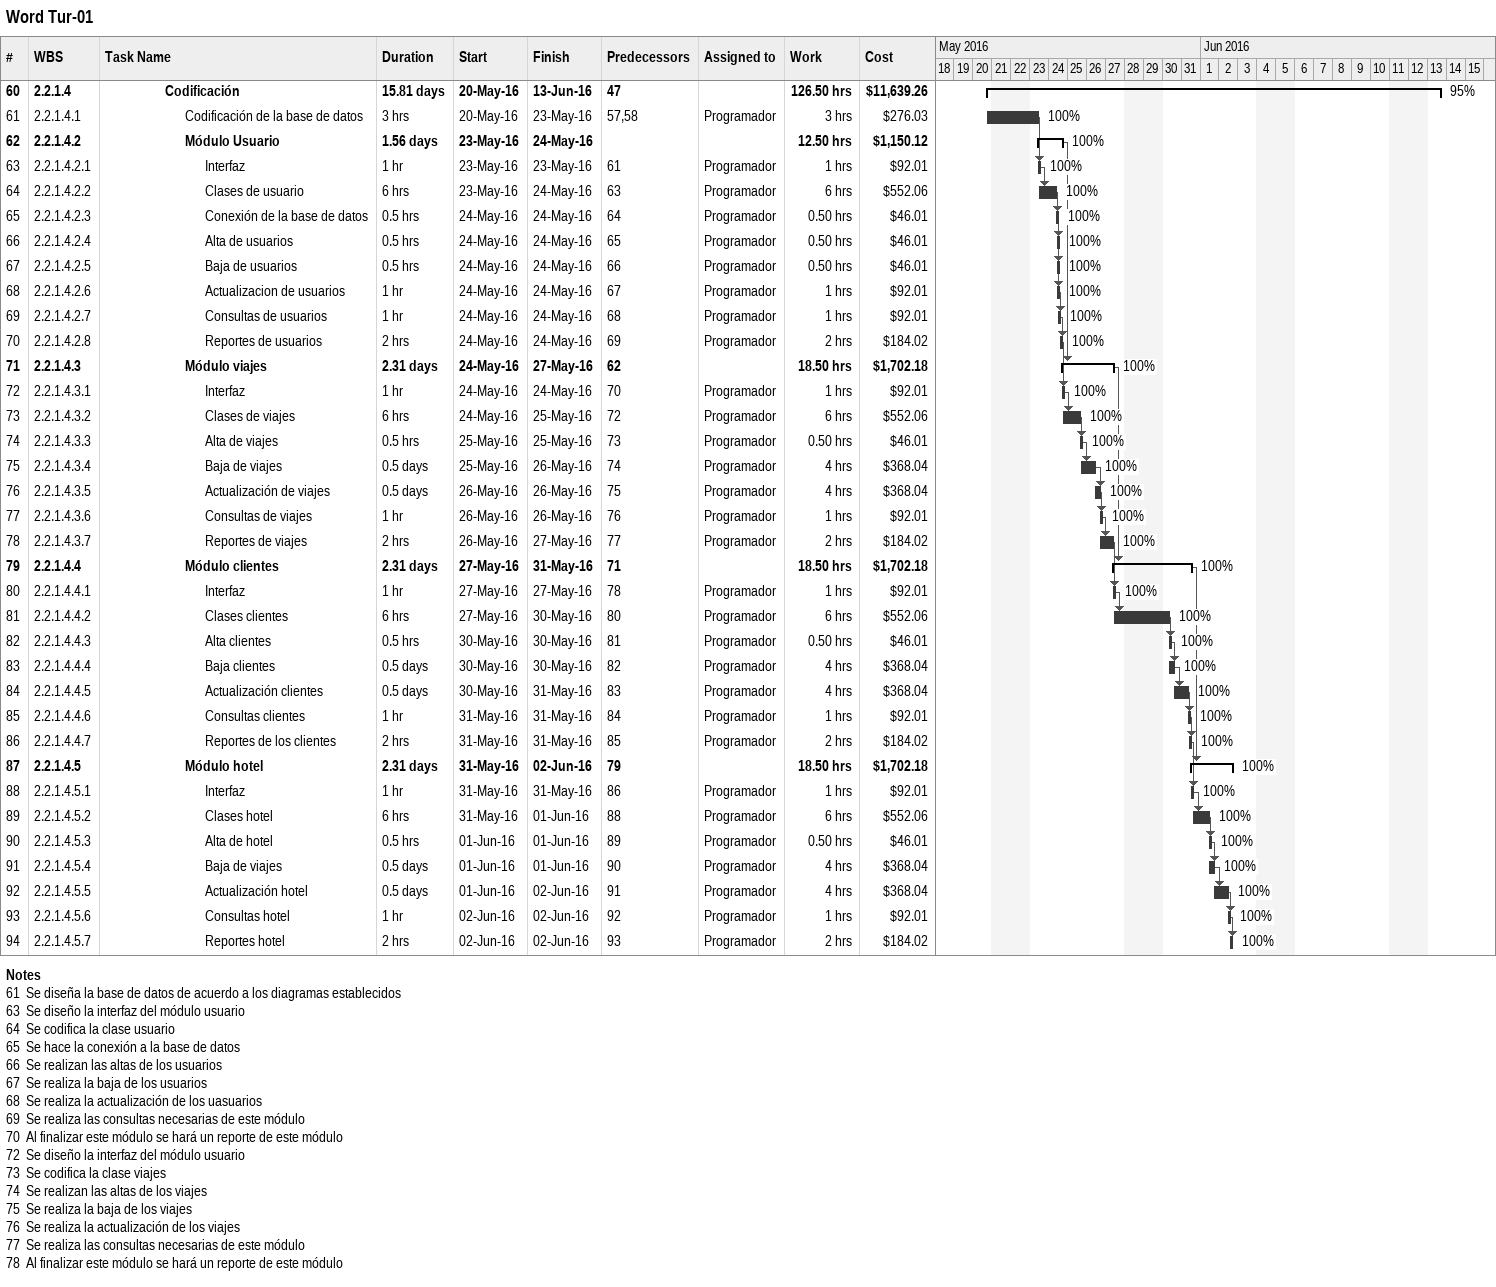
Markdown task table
Word Tur-01

| ID | WBS | Task | Duration | Start | Finish | Predecessors | Resources | % complete | Work (h) | Cost ($) |
|---|---|---|---|---|---|---|---|---|---|---|
| 60 | 2.2.1.4 | **Codificación** | 15.81d | 2016-05-20 | 2016-06-13 | 47 |  | 95 | 126.50 | 11639.26 |
| 61 | 2.2.1.4.1 | Codificación de la base de datos | 3h | 2016-05-20 | 2016-05-23 | 57, 58 | Programador | 100 | 3 | 276.03 |
| 62 | 2.2.1.4.2 | **Módulo Usuario** | 1.56d | 2016-05-23 | 2016-05-24 |  |  | 100 | 12.50 | 1150.12 |
| 63 | 2.2.1.4.2.1 | Interfaz | 1h | 2016-05-23 | 2016-05-23 | 61 | Programador | 100 | 1 | 92.01 |
| 64 | 2.2.1.4.2.2 | Clases de usuario | 6h | 2016-05-23 | 2016-05-24 | 63 | Programador | 100 | 6 | 552.06 |
| 65 | 2.2.1.4.2.3 | Conexión de la base de datos | 0.5h | 2016-05-24 | 2016-05-24 | 64 | Programador | 100 | 0.50 | 46.01 |
| 66 | 2.2.1.4.2.4 | Alta de usuarios | 0.5h | 2016-05-24 | 2016-05-24 | 65 | Programador | 100 | 0.50 | 46.01 |
| 67 | 2.2.1.4.2.5 | Baja de usuarios | 0.5h | 2016-05-24 | 2016-05-24 | 66 | Programador | 100 | 0.50 | 46.01 |
| 68 | 2.2.1.4.2.6 | Actualizacion de usuarios | 1h | 2016-05-24 | 2016-05-24 | 67 | Programador | 100 | 1 | 92.01 |
| 69 | 2.2.1.4.2.7 | Consultas de usuarios | 1h | 2016-05-24 | 2016-05-24 | 68 | Programador | 100 | 1 | 92.01 |
| 70 | 2.2.1.4.2.8 | Reportes de usuarios | 2h | 2016-05-24 | 2016-05-24 | 69 | Programador | 100 | 2 | 184.02 |
| 71 | 2.2.1.4.3 | **Módulo viajes** | 2.31d | 2016-05-24 | 2016-05-27 | 62 |  | 100 | 18.50 | 1702.18 |
| 72 | 2.2.1.4.3.1 | Interfaz | 1h | 2016-05-24 | 2016-05-24 | 70 | Programador | 100 | 1 | 92.01 |
| 73 | 2.2.1.4.3.2 | Clases de viajes | 6h | 2016-05-24 | 2016-05-25 | 72 | Programador | 100 | 6 | 552.06 |
| 74 | 2.2.1.4.3.3 | Alta de viajes | 0.5h | 2016-05-25 | 2016-05-25 | 73 | Programador | 100 | 0.50 | 46.01 |
| 75 | 2.2.1.4.3.4 | Baja de viajes | 0.5d | 2016-05-25 | 2016-05-26 | 74 | Programador | 100 | 4 | 368.04 |
| 76 | 2.2.1.4.3.5 | Actualización de viajes | 0.5d | 2016-05-26 | 2016-05-26 | 75 | Programador | 100 | 4 | 368.04 |
| 77 | 2.2.1.4.3.6 | Consultas de viajes | 1h | 2016-05-26 | 2016-05-26 | 76 | Programador | 100 | 1 | 92.01 |
| 78 | 2.2.1.4.3.7 | Reportes de viajes | 2h | 2016-05-26 | 2016-05-27 | 77 | Programador | 100 | 2 | 184.02 |
| 79 | 2.2.1.4.4 | **Módulo clientes** | 2.31d | 2016-05-27 | 2016-05-31 | 71 |  | 100 | 18.50 | 1702.18 |
| 80 | 2.2.1.4.4.1 | Interfaz | 1h | 2016-05-27 | 2016-05-27 | 78 | Programador | 100 | 1 | 92.01 |
| 81 | 2.2.1.4.4.2 | Clases clientes | 6h | 2016-05-27 | 2016-05-30 | 80 | Programador | 100 | 6 | 552.06 |
| 82 | 2.2.1.4.4.3 | Alta clientes | 0.5h | 2016-05-30 | 2016-05-30 | 81 | Programador | 100 | 0.50 | 46.01 |
| 83 | 2.2.1.4.4.4 | Baja clientes | 0.5d | 2016-05-30 | 2016-05-30 | 82 | Programador | 100 | 4 | 368.04 |
| 84 | 2.2.1.4.4.5 | Actualización clientes | 0.5d | 2016-05-30 | 2016-05-31 | 83 | Programador | 100 | 4 | 368.04 |
| 85 | 2.2.1.4.4.6 | Consultas clientes | 1h | 2016-05-31 | 2016-05-31 | 84 | Programador | 100 | 1 | 92.01 |
| 86 | 2.2.1.4.4.7 | Reportes de los clientes | 2h | 2016-05-31 | 2016-05-31 | 85 | Programador | 100 | 2 | 184.02 |
| 87 | 2.2.1.4.5 | **Módulo hotel** | 2.31d | 2016-05-31 | 2016-06-02 | 79 |  | 100 | 18.50 | 1702.18 |
| 88 | 2.2.1.4.5.1 | Interfaz | 1h | 2016-05-31 | 2016-05-31 | 86 | Programador | 100 | 1 | 92.01 |
| 89 | 2.2.1.4.5.2 | Clases hotel | 6h | 2016-05-31 | 2016-06-01 | 88 | Programador | 100 | 6 | 552.06 |
| 90 | 2.2.1.4.5.3 | Alta de hotel | 0.5h | 2016-06-01 | 2016-06-01 | 89 | Programador | 100 | 0.50 | 46.01 |
| 91 | 2.2.1.4.5.4 | Baja de viajes | 0.5d | 2016-06-01 | 2016-06-01 | 90 | Programador | 100 | 4 | 368.04 |
| 92 | 2.2.1.4.5.5 | Actualización hotel | 0.5d | 2016-06-01 | 2016-06-02 | 91 | Programador | 100 | 4 | 368.04 |
| 93 | 2.2.1.4.5.6 | Consultas hotel | 1h | 2016-06-02 | 2016-06-02 | 92 | Programador | 100 | 1 | 92.01 |
| 94 | 2.2.1.4.5.7 | Reportes hotel | 2h | 2016-06-02 | 2016-06-02 | 93 | Programador | 100 | 2 | 184.02 |

Notes
- 61: Se diseña la base de datos de acuerdo a los diagramas establecidos
- 63: Se diseño la interfaz del módulo usuario
- 64: Se codifica la clase usuario
- 65: Se hace la conexión a la base de datos
- 66: Se realizan las altas de los usuarios
- 67: Se realiza la baja de los usuarios
- 68: Se realiza la actualización de los uasuarios
- 69: Se realiza las consultas necesarias de este módulo
- 70: Al finalizar este módulo se hará un reporte de este módulo
- 72: Se diseño la interfaz del módulo usuario
- 73: Se codifica la clase viajes
- 74: Se realizan las altas de los viajes
- 75: Se realiza la baja de los viajes
- 76: Se realiza la actualización de los viajes
- 77: Se realiza las consultas necesarias de este módulo
- 78: Al finalizar este módulo se hará un reporte de este módulo
